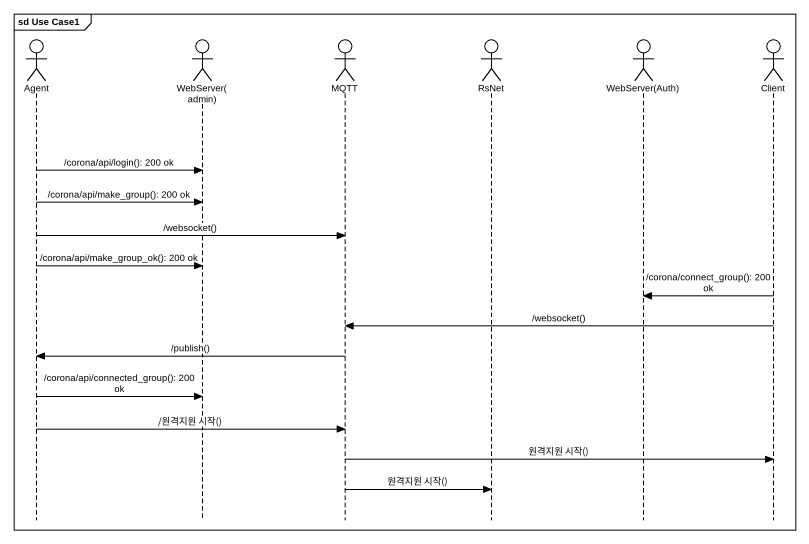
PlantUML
@startuml
mainframe sd Use Case1
hide footbox
actor "Agent" as Agent_
actor "WebServer(admin)" as WebServer_admin
actor MQTT
actor RsNet
actor "WebServer(Auth)" as WebServer_Auth
actor Client

Agent_ -> WebServer_admin : /corona/api/login(): 200 ok
Agent_ -> WebServer_admin : /corona/api/make_group(): 200 ok
Agent_ -> MQTT : /websocket()
Agent_ -> WebServer_admin : /corona/api/make_group_ok(): 200 ok
Client -> WebServer_Auth : /corona/connect_group(): 200 ok
Client -> MQTT : /websocket()
MQTT -> Agent_ : /publish()
Agent_ -> WebServer_admin : /corona/api/connected_group(): 200 ok
Agent_ -> MQTT : /원격지원 시작()
MQTT -> Client : 원격지원 시작()
MQTT -> RsNet : 원격지원 시작()
@enduml
